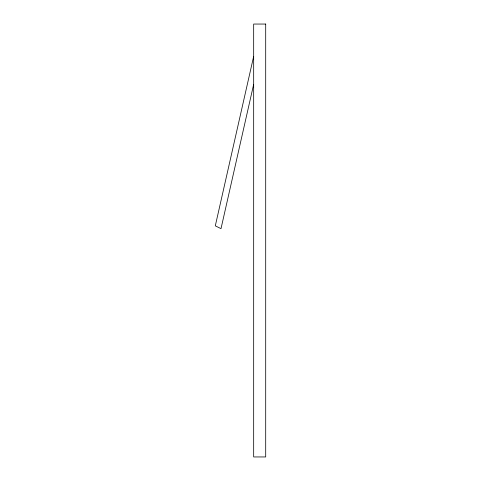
<?xml version="1.0" encoding="UTF-8"?>
<svg xmlns="http://www.w3.org/2000/svg" width="481" height="481" viewBox="0 0 481 481"><rect width="100%" height="100%" fill="white"/><g stroke="black" fill="none" stroke-linecap="round" stroke-linejoin="round"><path stroke-width="0.72" d="M253.673 56.343L215.302 225.854L221.007 228.643L253.673 84.331M265.698 24.05L253.673 24.05L253.673 456.95L265.698 456.95L265.698 24.05"/></g></svg>
